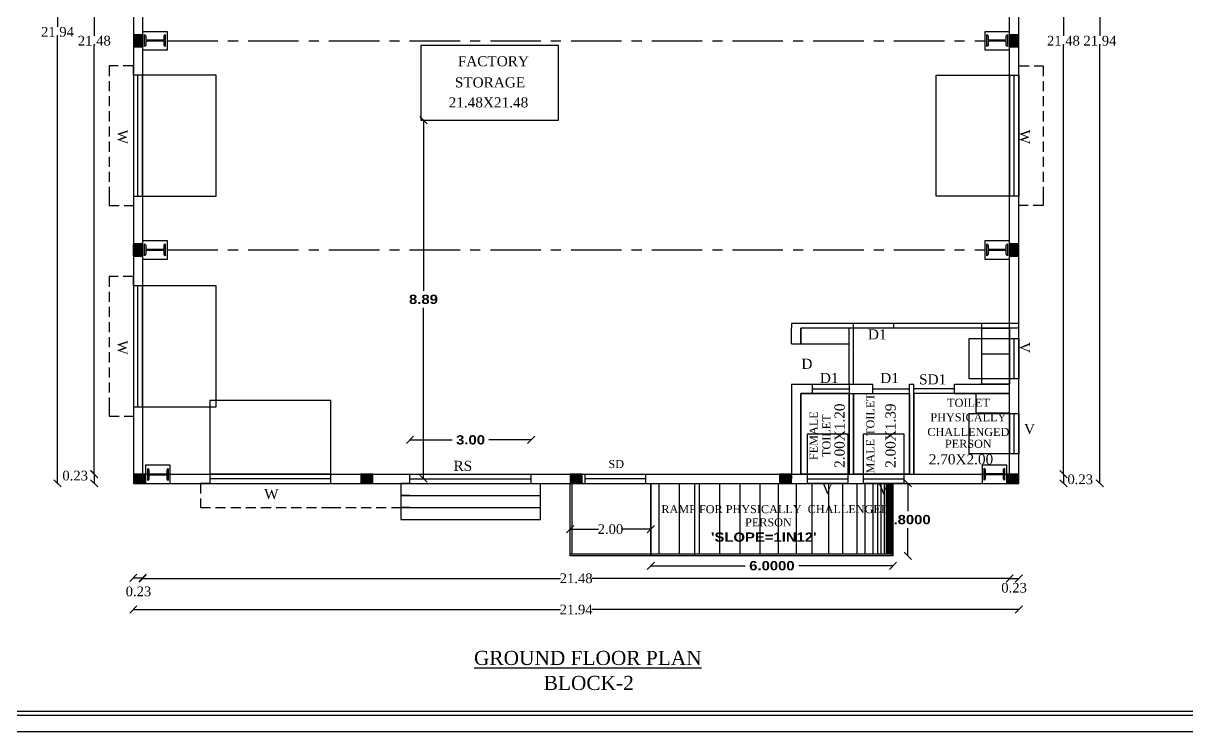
# Model space of a CAD drawing. Header units: metres. Extents: x 10791 to 15749, y -2675 to -2476.
# Drawn here: x 15655.26 to 15684.08, y -2675.04 to -2657.48 of the extents above; entities that cross this region are included whole.
import ezdxf
from ezdxf.enums import TextEntityAlignment as Align

# ---------------------------------------------------------------- set-up
doc = ezdxf.new("R2010")
doc.units = ezdxf.units.M
doc.header["$LTSCALE"] = 0.5
doc.header["$MEASUREMENT"] = 0
doc.header["$PDMODE"] = 35
doc.linetypes.add('CENTER', pattern=[2, 1.25, -0.25, 0.25, -0.25])
doc.linetypes.add('HIDDEN', pattern=[0.375, 0.25, -0.125])
doc.layers.add('BLK_2_DA_RAMP_1', color=1, linetype='Continuous', lineweight=0)
for name, color, linetype in [('BLK_2_FLR_0_CARPET_AREA', 7, 'Continuous'), ('BLK_2_FLR_0_EXIT_WIDTH_DOOR', 2, 'Continuous'), ('BLK_2_FLR_0_REGULAR_ROOM_1', 117, 'Continuous'), ('BLK_2_FLR_0_ROOF_AREA', 7, 'Continuous'), ('BLK_2_FLR_0_ROOM_1_LIGHT_VENTILATION_1', 7, 'Continuous'), ('BLK_2_FLR_0_URINAL', 7, 'Continuous'), ('BLK_2_FLR_0_WASH', 7, 'Continuous'), ('BLK_2_FLR_0_WATER_CLOSET', 7, 'Continuous'), ('BLK_2_FLR_0_WC_BATH', 7, 'Continuous'), ('DIST_EXIT', 7, 'Continuous'), ('FLOOR-GROUND', 7, 'Continuous')]:
    doc.layers.add(name, color=color, linetype=linetype)
doc.styles.add('Isa-', font='times.ttf')
doc.styles.get("Standard").update_dxf_attribs({"font": ''})
doc.styles.add('STYLE2', font='times.ttf')
doc.styles.get('Standard').set_extended_font_data('Arial Black')
doc.dimstyles.get("Standard").update_dxf_attribs({"dimtxt": 0.23, "dimasz": 0.18, "dimexe": 0.18, "dimexo": 0.0625, "dimgap": 0.09, "dimtad": 0, "dimtih": 1, "dimtoh": 1, "dimzin": 0, "dimdsep": 46, "dimtxsty": 'Standard', "dimblk": 'OBLIQUE', "dimcen": 0.09, "dimse1": 1, "dimse2": 1, "dimclrd": 1, "dimclrt": 3, "dimadec": 0, "dimazin": 0, "dimtfac": 1, "dimtofl": 0, "dimtmove": 0, "dimatfit": 3, "dimfxl": 0, "dimtolj": 1, "dimtzin": 0, "dimarcsym": 0})

# ---------------------------------------------------------------- blocks, each defined once
blk = doc.blocks.new('_Oblique')
at = {"color": 0, "linetype": 'ByBlock', "lineweight": -2}
blk.add_line((-0.5, -0.5), (0.5, 0.5), dxfattribs=at)
blk = doc.blocks.new('*D86')
at = {"color": 1, "lineweight": -2, "ltscale": 2}
for p, q in [((15657.018, -2647.177), (15657.018, -2657.795)), ((15657.018, -2668.657), (15657.018, -2658.039))]:
    blk.add_line(p, q, dxfattribs=at)
at = {"layer": 'Defpoints', "color": 0, "lineweight": 25, "ltscale": 2}
for p in [(15659.213, -2647.177), (15657.018, -2668.657), (15659.614, -2668.657)]:
    blk.add_point(p, dxfattribs=at)
at = {"color": 1, "lineweight": -2, "ltscale": 2, "xscale": 0.18, "yscale": 0.18, "zscale": 0.18}
for p, rotation in [((15657.018, -2647.177), 90), ((15657.018, -2668.657), 270)]:
    blk.add_blockref('_Oblique', p, dxfattribs=dict(at, rotation=rotation))
at = {"color": 3, "lineweight": 25, "ltscale": 2, "insert": (15657.018, -2657.917), "char_height": 0.24, "attachment_point": 5, "style": 'STYLE2'}
blk.add_mtext('\\A1;21.48', dxfattribs=at)
blk = doc.blocks.new('*D87')
at = {"color": 1, "lineweight": -2, "ltscale": 2}
blk.add_line((15657.016, -2668.657), (15657.016, -2668.887), dxfattribs=at)
at = {"layer": 'Defpoints', "color": 0, "lineweight": 25, "ltscale": 2}
for p in [(15657.016, -2668.887), (15659.575, -2668.887), (15659.614, -2668.657)]:
    blk.add_point(p, dxfattribs=at)
at = {"color": 1, "lineweight": -2, "ltscale": 2, "xscale": 0.18, "yscale": 0.18, "zscale": 0.18}
for p, rotation in [((15657.016, -2668.657), 90), ((15657.016, -2668.887), 270)]:
    blk.add_blockref('_Oblique', p, dxfattribs=dict(at, rotation=rotation))
at = {"color": 3, "lineweight": 25, "ltscale": 2, "insert": (15656.544, -2668.697), "char_height": 0.24, "attachment_point": 5, "style": 'STYLE2'}
blk.add_mtext('\\A1;0.23', dxfattribs=at)
blk = doc.blocks.new('*D88')
at = {"color": 1, "lineweight": -2, "ltscale": 2}
for p, q in [((15656.105, -2646.947), (15656.105, -2657.575)), ((15656.105, -2668.887), (15656.105, -2657.82))]:
    blk.add_line(p, q, dxfattribs=at)
at = {"layer": 'Defpoints', "color": 0, "lineweight": 25, "ltscale": 2}
for p in [(15657.985, -2646.947), (15656.105, -2668.887), (15657.985, -2668.887)]:
    blk.add_point(p, dxfattribs=at)
at = {"color": 1, "lineweight": -2, "ltscale": 2, "xscale": 0.18, "yscale": 0.18, "zscale": 0.18}
for p, rotation in [((15656.105, -2646.947), 90), ((15656.105, -2668.887), 270)]:
    blk.add_blockref('_Oblique', p, dxfattribs=dict(at, rotation=rotation))
at = {"color": 3, "lineweight": 25, "ltscale": 2, "insert": (15656.105, -2657.697), "char_height": 0.24, "attachment_point": 5, "style": 'STYLE2'}
blk.add_mtext('\\A1;21.94', dxfattribs=at)
blk = doc.blocks.new('*D89')
at = {"color": 1, "lineweight": -2, "ltscale": 2}
blk.add_line((15657.985, -2671.232), (15658.215, -2671.232), dxfattribs=at)
at = {"layer": 'Defpoints', "color": 0, "lineweight": 25, "ltscale": 2}
for p in [(15657.985, -2667.879), (15658.215, -2667.879), (15658.215, -2671.232)]:
    blk.add_point(p, dxfattribs=at)
at = {"color": 1, "lineweight": -2, "ltscale": 2, "xscale": 0.18, "yscale": 0.18, "zscale": 0.18, "rotation": 180}
blk.add_blockref('_Oblique', (15657.985, -2671.232), dxfattribs=at)
at = {"color": 1, "lineweight": -2, "ltscale": 2, "xscale": 0.18, "yscale": 0.18, "zscale": 0.18}
blk.add_blockref('_Oblique', (15658.215, -2671.232), dxfattribs=at)
at = {"color": 3, "lineweight": 25, "ltscale": 2, "insert": (15658.111, -2671.568), "char_height": 0.24, "attachment_point": 5, "style": 'STYLE2'}
blk.add_mtext('\\A1;0.23', dxfattribs=at)
blk = doc.blocks.new('*D90')
at = {"color": 1, "lineweight": -2, "ltscale": 2}
for p, q in [((15658.215, -2671.243), (15668.57, -2671.243)), ((15679.695, -2671.243), (15669.34, -2671.243))]:
    blk.add_line(p, q, dxfattribs=at)
at = {"layer": 'Defpoints', "color": 0, "lineweight": 25, "ltscale": 2}
for p in [(15658.215, -2667.885), (15679.695, -2668.066), (15679.695, -2671.243)]:
    blk.add_point(p, dxfattribs=at)
at = {"color": 1, "lineweight": -2, "ltscale": 2, "xscale": 0.18, "yscale": 0.18, "zscale": 0.18, "rotation": 180}
blk.add_blockref('_Oblique', (15658.215, -2671.243), dxfattribs=at)
at = {"color": 1, "lineweight": -2, "ltscale": 2, "xscale": 0.18, "yscale": 0.18, "zscale": 0.18}
blk.add_blockref('_Oblique', (15679.695, -2671.243), dxfattribs=at)
at = {"color": 3, "lineweight": 25, "ltscale": 2, "insert": (15668.955, -2671.243), "char_height": 0.24, "attachment_point": 5, "style": 'STYLE2'}
blk.add_mtext('\\A1;21.48', dxfattribs=at)
blk = doc.blocks.new('*D91')
at = {"color": 1, "lineweight": -2, "ltscale": 2}
blk.add_line((15679.695, -2671.243), (15679.925, -2671.243), dxfattribs=at)
at = {"layer": 'Defpoints', "color": 0, "lineweight": 25, "ltscale": 2}
for p in [(15679.925, -2668.027), (15679.695, -2668.066), (15679.925, -2671.243)]:
    blk.add_point(p, dxfattribs=at)
at = {"color": 1, "lineweight": -2, "ltscale": 2, "xscale": 0.18, "yscale": 0.18, "zscale": 0.18, "rotation": 180}
blk.add_blockref('_Oblique', (15679.695, -2671.243), dxfattribs=at)
at = {"color": 1, "lineweight": -2, "ltscale": 2, "xscale": 0.18, "yscale": 0.18, "zscale": 0.18}
blk.add_blockref('_Oblique', (15679.925, -2671.243), dxfattribs=at)
at = {"color": 3, "lineweight": 25, "ltscale": 2, "insert": (15679.805, -2671.478), "char_height": 0.24, "attachment_point": 5, "style": 'STYLE2'}
blk.add_mtext('\\A1;0.23', dxfattribs=at)
blk = doc.blocks.new('*D92')
at = {"color": 1, "lineweight": -2, "ltscale": 2}
for p, q in [((15657.985, -2672.017), (15668.566, -2672.017)), ((15679.925, -2672.017), (15669.344, -2672.017))]:
    blk.add_line(p, q, dxfattribs=at)
at = {"layer": 'Defpoints', "color": 0, "lineweight": 25, "ltscale": 2}
for p in [(15657.985, -2667.488), (15679.925, -2667.488), (15679.925, -2672.017)]:
    blk.add_point(p, dxfattribs=at)
at = {"color": 1, "lineweight": -2, "ltscale": 2, "xscale": 0.18, "yscale": 0.18, "zscale": 0.18, "rotation": 180}
blk.add_blockref('_Oblique', (15657.985, -2672.017), dxfattribs=at)
at = {"color": 1, "lineweight": -2, "ltscale": 2, "xscale": 0.18, "yscale": 0.18, "zscale": 0.18}
blk.add_blockref('_Oblique', (15679.925, -2672.017), dxfattribs=at)
at = {"color": 3, "lineweight": 25, "ltscale": 2, "insert": (15668.955, -2672.017), "char_height": 0.24, "attachment_point": 5, "style": 'STYLE2'}
blk.add_mtext('\\A1;21.94', dxfattribs=at)
blk = doc.blocks.new('*D94')
at = {"color": 1, "lineweight": -2, "ltscale": 2}
for p, q in [((15681.027, -2647.177), (15681.027, -2657.795)), ((15681.027, -2668.657), (15681.027, -2658.039))]:
    blk.add_line(p, q, dxfattribs=at)
at = {"layer": 'Defpoints', "color": 0, "lineweight": 25, "ltscale": 2}
for p in [(15678.762, -2647.177), (15678.352, -2668.657), (15681.027, -2668.657)]:
    blk.add_point(p, dxfattribs=at)
at = {"color": 1, "lineweight": -2, "ltscale": 2, "xscale": 0.18, "yscale": 0.18, "zscale": 0.18}
for p, rotation in [((15681.027, -2647.177), 90), ((15681.027, -2668.657), 270)]:
    blk.add_blockref('_Oblique', p, dxfattribs=dict(at, rotation=rotation))
at = {"color": 3, "lineweight": 25, "ltscale": 2, "insert": (15681.027, -2657.917), "char_height": 0.24, "attachment_point": 5, "style": 'STYLE2'}
blk.add_mtext('\\A1;21.48', dxfattribs=at)
blk = doc.blocks.new('*D95')
at = {"color": 1, "lineweight": -2, "ltscale": 2}
blk.add_line((15681.027, -2668.657), (15681.027, -2668.887), dxfattribs=at)
at = {"layer": 'Defpoints', "color": 0, "lineweight": 25, "ltscale": 2}
for p in [(15678.298, -2668.887), (15678.352, -2668.657), (15681.027, -2668.887)]:
    blk.add_point(p, dxfattribs=at)
at = {"color": 1, "lineweight": -2, "ltscale": 2, "xscale": 0.18, "yscale": 0.18, "zscale": 0.18}
for p, rotation in [((15681.027, -2668.657), 90), ((15681.027, -2668.887), 270)]:
    blk.add_blockref('_Oblique', p, dxfattribs=dict(at, rotation=rotation))
at = {"color": 3, "lineweight": 25, "ltscale": 2, "insert": (15681.445, -2668.79), "char_height": 0.24, "attachment_point": 5, "style": 'STYLE2'}
blk.add_mtext('\\A1;0.23', dxfattribs=at)
blk = doc.blocks.new('*D96')
at = {"color": 1, "lineweight": -2, "ltscale": 2}
for p, q in [((15681.932, -2646.947), (15681.932, -2657.795)), ((15681.932, -2668.887), (15681.932, -2658.039))]:
    blk.add_line(p, q, dxfattribs=at)
at = {"layer": 'Defpoints', "color": 0, "lineweight": 25, "ltscale": 2}
for p in [(15677.576, -2646.947), (15681.932, -2646.947), (15677.576, -2668.887)]:
    blk.add_point(p, dxfattribs=at)
at = {"color": 1, "lineweight": -2, "ltscale": 2, "xscale": 0.18, "yscale": 0.18, "zscale": 0.18}
for p, rotation in [((15681.932, -2646.947), 90), ((15681.932, -2668.887), 270)]:
    blk.add_blockref('_Oblique', p, dxfattribs=dict(at, rotation=rotation))
at = {"color": 3, "lineweight": 25, "ltscale": 2, "insert": (15681.932, -2657.917), "char_height": 0.24, "attachment_point": 5, "style": 'STYLE2'}
blk.add_mtext('\\A1;21.94', dxfattribs=at)
blk = doc.blocks.new('*D153')
at = {"color": 1, "lineweight": -2, "ltscale": 2}
for p, q in [((15668.805, -2670.023), (15669.505, -2670.023)), ((15670.805, -2670.023), (15670.105, -2670.023))]:
    blk.add_line(p, q, dxfattribs=at)
at = {"layer": 'Defpoints', "color": 0, "lineweight": 25, "ltscale": 2}
for p in [(15668.805, -2670.023), (15670.805, -2670.023), (15670.805, -2670.023)]:
    blk.add_point(p, dxfattribs=at)
at = {"color": 1, "lineweight": -2, "ltscale": 2, "xscale": 0.18, "yscale": 0.18, "zscale": 0.18, "rotation": 180}
blk.add_blockref('_Oblique', (15668.805, -2670.023), dxfattribs=at)
at = {"color": 1, "lineweight": -2, "ltscale": 2, "xscale": 0.18, "yscale": 0.18, "zscale": 0.18}
blk.add_blockref('_Oblique', (15670.805, -2670.023), dxfattribs=at)
at = {"color": 3, "lineweight": 25, "ltscale": 2, "insert": (15669.805, -2670.023), "char_height": 0.24, "attachment_point": 5, "style": 'STYLE2'}
blk.add_mtext('\\A1;2.00', dxfattribs=at)
blk = doc.blocks.new('*D175')
at = {"layer": 'BLK_2_DA_RAMP_1', "color": 1, "lineweight": -2}
for p, q in [((15670.805, -2670.93), (15673.139, -2670.93)), ((15676.805, -2670.93), (15674.471, -2670.93))]:
    blk.add_line(p, q, dxfattribs=at)
at = {"layer": 'Defpoints', "color": 0, "lineweight": 25}
for p in [(15670.805, -2670.687), (15676.805, -2670.687), (15676.805, -2670.93)]:
    blk.add_point(p, dxfattribs=at)
at = {"layer": 'BLK_2_DA_RAMP_1', "color": 1, "lineweight": -2, "xscale": 0.18, "yscale": 0.18, "zscale": 0.18, "rotation": 180}
blk.add_blockref('_Oblique', (15670.805, -2670.93), dxfattribs=at)
at = {"layer": 'BLK_2_DA_RAMP_1', "color": 1, "lineweight": -2, "xscale": 0.18, "yscale": 0.18, "zscale": 0.18}
blk.add_blockref('_Oblique', (15676.805, -2670.93), dxfattribs=at)
at = {"layer": 'BLK_2_DA_RAMP_1', "color": 1, "insert": (15673.805, -2670.93), "char_height": 0.23, "attachment_point": 5}
blk.add_mtext('\\A1;6.0000', dxfattribs=at)
blk = doc.blocks.new('*D176')
at = {"layer": 'BLK_2_DA_RAMP_1', "color": 2, "lineweight": -2}
for p, q in [((15677.176, -2668.887), (15677.176, -2669.578)), ((15677.176, -2670.687), (15677.176, -2669.996))]:
    blk.add_line(p, q, dxfattribs=at)
at = {"layer": 'Defpoints', "color": 0, "lineweight": 25}
for p in [(15676.805, -2668.887), (15677.176, -2668.887), (15676.805, -2670.687)]:
    blk.add_point(p, dxfattribs=at)
at = {"layer": 'BLK_2_DA_RAMP_1', "color": 2, "lineweight": -2, "xscale": 0.18, "yscale": 0.18, "zscale": 0.18}
for p, rotation in [((15677.176, -2668.887), 90), ((15677.176, -2670.687), 270)]:
    blk.add_blockref('_Oblique', p, dxfattribs=dict(at, rotation=rotation))
at = {"layer": 'BLK_2_DA_RAMP_1', "color": 2, "insert": (15677.176, -2669.787), "char_height": 0.23, "attachment_point": 5}
blk.add_mtext('\\A1;1.8000', dxfattribs=at)
blk = doc.blocks.new('*D177')
at = {"layer": 'BLK_2_FLR_0_EXIT_WIDTH_DOOR', "color": 1, "lineweight": -2}
for p, q in [((15664.839, -2667.811), (15665.886, -2667.811)), ((15667.839, -2667.811), (15666.791, -2667.811))]:
    blk.add_line(p, q, dxfattribs=at)
at = {"layer": 'Defpoints', "color": 0, "lineweight": 25}
for p in [(15664.839, -2667.811), (15664.839, -2668.772), (15667.839, -2668.772)]:
    blk.add_point(p, dxfattribs=at)
at = {"layer": 'BLK_2_FLR_0_EXIT_WIDTH_DOOR', "color": 1, "lineweight": -2, "xscale": 0.18, "yscale": 0.18, "zscale": 0.18, "rotation": 180}
blk.add_blockref('_Oblique', (15664.839, -2667.811), dxfattribs=at)
at = {"layer": 'BLK_2_FLR_0_EXIT_WIDTH_DOOR', "color": 1, "lineweight": -2, "xscale": 0.18, "yscale": 0.18, "zscale": 0.18}
blk.add_blockref('_Oblique', (15667.839, -2667.811), dxfattribs=at)
at = {"layer": 'BLK_2_FLR_0_EXIT_WIDTH_DOOR', "color": 3, "insert": (15666.339, -2667.811), "char_height": 0.23, "attachment_point": 5}
blk.add_mtext('\\A1;3.00', dxfattribs=at)
blk = doc.blocks.new('*D178')
at = {"layer": 'Defpoints', "color": 0, "lineweight": 25}
for p in [(15665.172, -2659.882), (15665.172, -2659.882), (15665.172, -2668.772)]:
    blk.add_point(p, dxfattribs=at)
at = {"layer": 'DIST_EXIT', "color": 1, "lineweight": -2}
for p, q in [((15665.172, -2659.882), (15665.172, -2664.118)), ((15665.172, -2668.772), (15665.172, -2664.536))]:
    blk.add_line(p, q, dxfattribs=at)
at = {"layer": 'DIST_EXIT', "color": 1, "lineweight": -2, "xscale": 0.18, "yscale": 0.18, "zscale": 0.18}
for p, rotation in [((15665.172, -2659.882), 90), ((15665.172, -2668.772), 270)]:
    blk.add_blockref('_Oblique', p, dxfattribs=dict(at, rotation=rotation))
at = {"layer": 'DIST_EXIT', "color": 3, "insert": (15665.172, -2664.327), "char_height": 0.23, "attachment_point": 5}
blk.add_mtext('\\A1;8.89', dxfattribs=at)

msp = doc.modelspace()

# ---------------------------------------------------------------- hatches: boundary and pattern name
at = {"lineweight": 25, "ltscale": 2}
for points in [[(15658.21508, -2657.767), (15657.98508, -2657.767), (15657.98508, -2658.067), (15658.21508, -2658.067)], [(15679.92508, -2657.767), (15679.69508, -2657.767), (15679.69508, -2658.067), (15679.92508, -2658.067)], [(15658.21508, -2662.952), (15657.98508, -2662.952), (15657.98508, -2663.252), (15658.21508, -2663.252)], [(15657.98508, -2662.952), (15658.21508, -2662.952), (15658.21508, -2663.252), (15657.98508, -2663.252)], [(15679.92508, -2662.952), (15679.69508, -2662.952), (15679.69508, -2663.252), (15679.92508, -2663.252)], [(15658.28508, -2668.887), (15658.28508, -2668.657), (15657.98508, -2668.657), (15657.98508, -2668.887)], [(15663.92008, -2668.887), (15663.92008, -2668.657), (15663.62008, -2668.657), (15663.62008, -2668.887)], [(15669.10508, -2668.887), (15669.10508, -2668.657), (15668.80508, -2668.657), (15668.80508, -2668.887)], [(15674.29008, -2668.887), (15674.29008, -2668.657), (15673.99008, -2668.657), (15673.99008, -2668.887)], [(15679.92508, -2668.887), (15679.92508, -2668.657), (15679.62508, -2668.657), (15679.62508, -2668.887)], [(15679.62508, -2668.657), (15679.62508, -2668.887), (15679.92508, -2668.887), (15679.92508, -2668.657)]]:
    msp.add_hatch(color=201, dxfattribs=at).paths.add_polyline_path(points)
for points in [[(15658.77467, -2658.06228), (15658.74467, -2658.03008), (15658.74467, -2657.92916), (15658.29467, -2657.92916), (15658.29467, -2658.03008), (15658.26467, -2658.06228), (15658.26467, -2657.76228), (15658.29467, -2657.79449), (15658.29467, -2657.89541), (15658.74467, -2657.89541), (15658.74467, -2657.79449), (15658.77467, -2657.76228)], [(15679.64027, -2658.06228), (15679.61027, -2658.03008), (15679.61027, -2657.92916), (15679.16027, -2657.92916), (15679.16027, -2658.03008), (15679.13027, -2658.06228), (15679.13027, -2657.76228), (15679.16027, -2657.79449), (15679.16027, -2657.89541), (15679.61027, -2657.89541), (15679.61027, -2657.79449), (15679.64027, -2657.76228)], [(15658.77467, -2663.24728), (15658.74467, -2663.21508), (15658.74467, -2663.11416), (15658.29467, -2663.11416), (15658.29467, -2663.21508), (15658.26467, -2663.24728), (15658.26467, -2662.94728), (15658.29467, -2662.97949), (15658.29467, -2663.08041), (15658.74467, -2663.08041), (15658.74467, -2662.97949), (15658.77467, -2662.94728)], [(15679.64027, -2663.24728), (15679.61027, -2663.21508), (15679.61027, -2663.11416), (15679.16027, -2663.11416), (15679.16027, -2663.21508), (15679.13027, -2663.24728), (15679.13027, -2662.94728), (15679.16027, -2662.97949), (15679.16027, -2663.08041), (15679.61027, -2663.08041), (15679.61027, -2662.97949), (15679.64027, -2662.94728)], [(15658.3399, -2668.51692), (15658.3699, -2668.54912), (15658.3699, -2668.65004), (15658.8199, -2668.65004), (15658.8199, -2668.54912), (15658.8499, -2668.51692), (15658.8499, -2668.81692), (15658.8199, -2668.78472), (15658.8199, -2668.68379), (15658.3699, -2668.68379), (15658.3699, -2668.78472), (15658.3399, -2668.81692)], [(15679.57026, -2668.80748), (15679.54026, -2668.77528), (15679.54026, -2668.67436), (15679.09026, -2668.67436), (15679.09026, -2668.77528), (15679.06026, -2668.80748), (15679.06026, -2668.50748), (15679.09026, -2668.53969), (15679.09026, -2668.64061), (15679.54026, -2668.64061), (15679.54026, -2668.53969), (15679.57026, -2668.50748)]]:
    msp.add_hatch(color=3).paths.add_polyline_path(points)

# ---------------------------------------------------------------- linework, layer by layer
at = {"linetype": 'CENTER', "lineweight": 25, "ltscale": 2}
for p, q in [((15658.82948, -2657.917), (15679.08068, -2657.917)), ((15658.82948, -2663.102), (15679.08068, -2663.102))]:
    msp.add_line(p, q, dxfattribs=at)
at = {"color": 2, "lineweight": 25, "ltscale": 0.25}
for p, q in [((15658.10008, -2661.77084), (15658.10008, -2658.77084)), ((15679.81008, -2661.77084), (15679.81008, -2658.77084)), ((15658.10008, -2666.99339), (15658.10008, -2663.99339)), ((15679.81008, -2666.29358), (15679.81008, -2665.29358)), ((15679.81008, -2668.157), (15679.81008, -2667.157)), ((15662.8768, -2668.772), (15659.8768, -2668.772)), ((15674.68364, -2668.772), (15675.68364, -2668.772)), ((15676.07044, -2668.772), (15677.07044, -2668.772))]:
    msp.add_line(p, q, dxfattribs=at)
at = {"color": 4, "lineweight": 25, "ltscale": 2}
for p, q in [((15679.92508, -2664.927), (15674.29008, -2664.927)), ((15674.29008, -2664.927), (15674.29008, -2665.037)), ((15674.29008, -2665.427), (15674.29008, -2665.037)), ((15674.52008, -2665.427), (15674.52008, -2665.037)), ((15679.92508, -2665.037), (15674.52008, -2665.037)), ((15679.01008, -2666.427), (15679.01008, -2664.927)), ((15674.29008, -2665.427), (15674.52008, -2665.427)), ((15679.01008, -2665.677), (15679.69508, -2665.677)), ((15674.29008, -2666.427), (15676.30508, -2666.427)), ((15674.81008, -2666.657), (15674.81008, -2666.427)), ((15676.30508, -2666.657), (15676.30508, -2666.427)), ((15677.21508, -2666.427), (15677.32508, -2666.427)), ((15677.21508, -2668.657), (15677.21508, -2666.427)), ((15677.32508, -2668.657), (15677.32508, -2666.427)), ((15678.32508, -2666.427), (15679.69508, -2666.427)), ((15678.32508, -2666.657), (15678.32508, -2666.427)), ((15674.52008, -2666.657), (15676.30508, -2666.657)), ((15678.32508, -2666.657), (15679.69508, -2666.657)), ((15679.69508, -2668.657), (15679.69508, -2666.657)), ((15679.69508, -2668.657), (15679.69508, -2666.657)), ((15664.83851, -2668.887), (15664.83851, -2668.657)), ((15667.83851, -2668.887), (15667.83851, -2668.657)), ((15677.32508, -2668.657), (15679.69508, -2668.657)), ((15677.32508, -2668.657), (15679.69508, -2668.657))]:
    msp.add_line(p, q, dxfattribs=at)
at = {"color": 2, "lineweight": 25, "ltscale": 2}
for p, q in [((15675.72008, -2666.427), (15675.72008, -2665.037)), ((15675.83008, -2666.427), (15675.83008, -2664.927)), ((15676.83008, -2665.037), (15676.83008, -2664.927)), ((15675.72008, -2666.427), (15675.72008, -2668.657)), ((15675.83008, -2666.657), (15675.83008, -2668.657))]:
    msp.add_line(p, q, dxfattribs=at)
at = {"lineweight": 25, "ltscale": 2}
for p, q in [((15674.29008, -2666.427), (15674.29008, -2668.772)), ((15668.80508, -2670.687), (15668.80508, -2668.887)), ((15668.85508, -2670.637), (15668.85508, -2668.887)), ((15669.18116, -2668.887), (15669.18116, -2668.657)), ((15670.68116, -2668.887), (15670.68116, -2668.657))]:
    msp.add_line(p, q, dxfattribs=at)
at = {"color": 4, "lineweight": 25, "ltscale": 0.25}
for p, q in [((15671.01508, -2670.637), (15671.01508, -2668.887)), ((15671.51508, -2670.637), (15671.51508, -2668.887)), ((15671.898, -2670.637), (15671.898, -2668.887)), ((15671.898, -2670.637), (15671.898, -2668.887)), ((15672.01508, -2670.637), (15672.01508, -2668.887)), ((15672.51508, -2670.637), (15672.51508, -2668.887)), ((15672.51508, -2670.637), (15672.51508, -2668.887)), ((15673.51508, -2670.637), (15673.51508, -2668.887)), ((15673.96508, -2670.637), (15673.96508, -2668.887)), ((15674.41508, -2670.637), (15674.41508, -2668.887)), ((15674.8023, -2670.637), (15674.8023, -2668.887)), ((15675.21508, -2670.637), (15675.21508, -2668.887)), ((15675.56508, -2670.637), (15675.56508, -2668.887)), ((15675.91508, -2670.637), (15675.91508, -2668.887)), ((15676.11508, -2670.637), (15676.11508, -2668.887)), ((15676.31508, -2670.637), (15676.31508, -2668.887)), ((15676.42809, -2670.637), (15676.42809, -2668.887)), ((15676.51508, -2670.637), (15676.51508, -2668.887)), ((15676.59361, -2670.637), (15676.59361, -2668.887)), ((15676.64627, -2670.637), (15676.64627, -2668.887)), ((15676.66508, -2670.637), (15676.66508, -2668.887)), ((15676.695, -2670.637), (15676.695, -2668.887)), ((15676.72919, -2670.637), (15676.72919, -2668.887)), ((15676.76125, -2670.637), (15676.76125, -2668.887)), ((15676.78475, -2670.637), (15676.78475, -2668.887)), ((15676.80508, -2670.687), (15676.80508, -2668.887))]:
    msp.add_line(p, q, dxfattribs=at)
at = {"color": 7, "lineweight": 25, "ltscale": 2}
for p, q in [((15671.898, -2670.687), (15671.898, -2668.887)), ((15676.80508, -2670.687), (15676.80508, -2668.887)), ((15668.80508, -2670.637), (15676.80508, -2670.637)), ((15668.85508, -2670.637), (15676.80508, -2670.637))]:
    msp.add_line(p, q, dxfattribs=at)
at = {"color": 2, "lineweight": 25}
msp.add_line((15673.01508, -2670.637), (15673.01508, -2668.887), dxfattribs=at)
at = {"lineweight": 25, "ltscale": 2}
for points in [[(15626.57095, -2598.69269), (15749.45461, -2598.69269), (15749.45461, -2675.04426), (15626.57095, -2675.04426)], [(15626.97095, -2599.09269), (15749.05461, -2599.09269), (15749.05461, -2674.64426), (15626.97095, -2674.64426)], [(15627.07095, -2599.19269), (15748.95461, -2599.19269), (15748.95461, -2674.54426), (15627.07095, -2674.54426)]]:
    msp.add_lwpolyline(points, close=True, dxfattribs=at)
for points in [[(15664.83851, -2647.177), (15658.21508, -2647.177), (15658.21508, -2668.657), (15664.83851, -2668.657)], [(15667.83851, -2668.657), (15679.69508, -2668.657), (15679.69508, -2647.177), (15667.83851, -2647.177)]]:
    msp.add_lwpolyline(points, dxfattribs=at)
at = {"color": 201, "lineweight": 25, "ltscale": 2}
for points in [[(15658.21508, -2658.067), (15658.21508, -2657.767), (15657.98508, -2657.767), (15657.98508, -2658.067)], [(15679.92508, -2658.067), (15679.92508, -2657.767), (15679.69508, -2657.767), (15679.69508, -2658.067)], [(15658.21508, -2663.252), (15658.21508, -2662.952), (15657.98508, -2662.952), (15657.98508, -2663.252)], [(15657.98508, -2663.252), (15657.98508, -2662.952), (15658.21508, -2662.952), (15658.21508, -2663.252)], [(15679.92508, -2663.252), (15679.92508, -2662.952), (15679.69508, -2662.952), (15679.69508, -2663.252)], [(15657.98508, -2668.887), (15658.28508, -2668.887), (15658.28508, -2668.657), (15657.98508, -2668.657)], [(15663.62008, -2668.887), (15663.92008, -2668.887), (15663.92008, -2668.657), (15663.62008, -2668.657)], [(15668.80508, -2668.887), (15669.10508, -2668.887), (15669.10508, -2668.657), (15668.80508, -2668.657)], [(15673.99008, -2668.887), (15674.29008, -2668.887), (15674.29008, -2668.657), (15673.99008, -2668.657)], [(15679.62508, -2668.887), (15679.92508, -2668.887), (15679.92508, -2668.657), (15679.62508, -2668.657)], [(15679.92508, -2668.657), (15679.62508, -2668.657), (15679.62508, -2668.887), (15679.92508, -2668.887)]]:
    msp.add_lwpolyline(points, close=True, dxfattribs=at)
at = {"color": 4}
for points in [[(15658.21508, -2658.1418), (15658.82948, -2658.1418), (15658.82948, -2657.6922), (15658.21508, -2657.6922)], [(15679.08068, -2658.1418), (15679.69508, -2658.1418), (15679.69508, -2657.6922), (15679.08068, -2657.6922)], [(15658.21508, -2663.3268), (15658.82948, -2663.3268), (15658.82948, -2662.8772), (15658.21508, -2662.8772)], [(15679.08068, -2663.3268), (15679.69508, -2663.3268), (15679.69508, -2662.8772), (15679.08068, -2662.8772)], [(15658.89948, -2668.4374), (15658.28508, -2668.4374), (15658.28508, -2668.887), (15658.89948, -2668.887)], [(15679.01067, -2668.887), (15679.62507, -2668.887), (15679.62507, -2668.4374), (15679.01067, -2668.4374)]]:
    msp.add_lwpolyline(points, close=True, dxfattribs=at)
at = {"color": 3}
for points in [[(15658.77467, -2658.06228), (15658.74467, -2658.03008), (15658.74467, -2657.92916), (15658.29467, -2657.92916), (15658.29467, -2658.03008), (15658.26467, -2658.06228), (15658.26467, -2657.76228), (15658.29467, -2657.79449), (15658.29467, -2657.89541), (15658.74467, -2657.89541), (15658.74467, -2657.79449), (15658.77467, -2657.76228), (15658.77467, -2658.06228)], [(15679.64027, -2658.06228), (15679.61027, -2658.03008), (15679.61027, -2657.92916), (15679.16027, -2657.92916), (15679.16027, -2658.03008), (15679.13027, -2658.06228), (15679.13027, -2657.76228), (15679.16027, -2657.79449), (15679.16027, -2657.89541), (15679.61027, -2657.89541), (15679.61027, -2657.79449), (15679.64027, -2657.76228), (15679.64027, -2658.06228)], [(15658.77467, -2663.24728), (15658.74467, -2663.21508), (15658.74467, -2663.11416), (15658.29467, -2663.11416), (15658.29467, -2663.21508), (15658.26467, -2663.24728), (15658.26467, -2662.94728), (15658.29467, -2662.97949), (15658.29467, -2663.08041), (15658.74467, -2663.08041), (15658.74467, -2662.97949), (15658.77467, -2662.94728), (15658.77467, -2663.24728)], [(15679.64027, -2663.24728), (15679.61027, -2663.21508), (15679.61027, -2663.11416), (15679.16027, -2663.11416), (15679.16027, -2663.21508), (15679.13027, -2663.24728), (15679.13027, -2662.94728), (15679.16027, -2662.97949), (15679.16027, -2663.08041), (15679.61027, -2663.08041), (15679.61027, -2662.97949), (15679.64027, -2662.94728), (15679.64027, -2663.24728)], [(15658.3399, -2668.51692), (15658.3699, -2668.54912), (15658.3699, -2668.65004), (15658.8199, -2668.65004), (15658.8199, -2668.54912), (15658.8499, -2668.51692), (15658.8499, -2668.81692), (15658.8199, -2668.78472), (15658.8199, -2668.68379), (15658.3699, -2668.68379), (15658.3699, -2668.78472), (15658.3399, -2668.81692), (15658.3399, -2668.51692)], [(15679.57026, -2668.80748), (15679.54026, -2668.77528), (15679.54026, -2668.67436), (15679.09026, -2668.67436), (15679.09026, -2668.77528), (15679.06026, -2668.80748), (15679.06026, -2668.50748), (15679.09026, -2668.53969), (15679.09026, -2668.64061), (15679.54026, -2668.64061), (15679.54026, -2668.53969), (15679.57026, -2668.50748), (15679.57026, -2668.80748)]]:
    msp.add_lwpolyline(points, dxfattribs=at)
at = {"color": 2, "linetype": 'HIDDEN', "lineweight": 25, "ltscale": 2}
for points in [[(15657.98508, -2658.77084), (15657.98508, -2658.54084), (15657.38508, -2658.54084), (15657.38508, -2661.77084), (15657.38508, -2662.00084), (15657.98508, -2662.00084)], [(15679.92508, -2658.77084), (15679.92508, -2658.54084), (15680.52508, -2658.54084), (15680.52508, -2661.77084), (15680.52508, -2662.00084), (15679.92508, -2662.00084)], [(15657.98508, -2663.99339), (15657.98508, -2663.76339), (15657.38508, -2663.76339), (15657.38508, -2666.99339), (15657.38508, -2667.22339), (15657.98508, -2667.22339)], [(15659.8768, -2668.887), (15659.6468, -2668.887), (15659.6468, -2669.487), (15662.8768, -2669.487), (15668.06851, -2669.487), (15668.06851, -2668.887)]]:
    msp.add_lwpolyline(points, dxfattribs=at)
at = {"color": 2, "lineweight": 25, "ltscale": 0.25}
for points in [[(15658.21508, -2658.77084), (15657.98508, -2658.77084), (15657.98508, -2661.77084), (15658.21508, -2661.77084)], [(15679.69508, -2658.77084), (15679.92508, -2658.77084), (15679.92508, -2661.77084), (15679.69508, -2661.77084)], [(15658.21508, -2663.99339), (15657.98508, -2663.99339), (15657.98508, -2666.99339), (15658.21508, -2666.99339)], [(15679.69508, -2665.29358), (15679.92508, -2665.29358), (15679.92508, -2666.29358), (15679.69508, -2666.29358)], [(15679.69508, -2667.157), (15679.92508, -2667.157), (15679.92508, -2668.157), (15679.69508, -2668.157)], [(15659.8768, -2668.657), (15659.8768, -2668.887), (15662.8768, -2668.887), (15662.8768, -2668.657)], [(15675.68364, -2668.657), (15675.68364, -2668.887), (15674.68364, -2668.887), (15674.68364, -2668.657)], [(15677.07044, -2668.657), (15677.07044, -2668.887), (15676.07044, -2668.887), (15676.07044, -2668.657)]]:
    msp.add_lwpolyline(points, close=True, dxfattribs=at)
at = {"color": 4, "lineweight": 25, "ltscale": 2}
for points in [[(15664.83851, -2668.887), (15664.60851, -2668.887), (15664.60851, -2669.187), (15667.83851, -2669.187), (15668.06851, -2669.187), (15668.06851, -2668.887)], [(15664.83851, -2669.187), (15664.60851, -2669.187), (15664.60851, -2669.487), (15667.83851, -2669.487), (15668.06851, -2669.487), (15668.06851, -2669.187)], [(15664.83851, -2669.487), (15664.60851, -2669.487), (15664.60851, -2669.787), (15667.83851, -2669.787), (15668.06851, -2669.787), (15668.06851, -2669.487)]]:
    msp.add_lwpolyline(points, dxfattribs=at)
at = {"layer": 'BLK_2_DA_RAMP_1', "color": 1, "lineweight": 25, "ltscale": 0.25}
msp.add_lwpolyline([(15670.80508, -2668.887), (15676.80508, -2668.887), (15676.80508, -2670.687), (15670.80508, -2670.687)], close=True, dxfattribs=at)
at = {"layer": 'BLK_2_FLR_0_CARPET_AREA', "color": 9}
msp.add_lwpolyline([(15658.21508, -2668.657), (15679.69508, -2668.657), (15679.69508, -2647.177), (15658.21508, -2647.177)], close=True, dxfattribs=at)
at = {"layer": 'BLK_2_FLR_0_REGULAR_ROOM_1', "color": 4, "ltscale": 400}
msp.add_lwpolyline([(15658.21508, -2668.657), (15679.69508, -2668.657), (15679.69508, -2647.177), (15658.21508, -2647.177)], close=True, dxfattribs=at)
at = {"layer": 'BLK_2_FLR_0_ROOF_AREA', "color": 54, "lineweight": 25, "ltscale": 2}
msp.add_lwpolyline([(15657.98508, -2668.887), (15679.92508, -2668.887), (15679.92508, -2646.947), (15657.98508, -2646.947)], close=True, dxfattribs=at)
at = {"layer": 'BLK_2_FLR_0_ROOM_1_LIGHT_VENTILATION_1', "color": 232, "lineweight": 25, "ltscale": 0.25}
for points in [[(15660.03508, -2658.77084), (15658.21508, -2658.77084), (15658.21508, -2661.77084), (15660.03508, -2661.77084)], [(15677.87508, -2658.77084), (15679.69508, -2658.77084), (15679.69508, -2661.77084), (15677.87508, -2661.77084)], [(15660.03508, -2663.99339), (15658.21508, -2663.99339), (15658.21508, -2666.99339), (15660.03508, -2666.99339)], [(15659.8768, -2666.837), (15659.8768, -2668.657), (15662.8768, -2668.657), (15662.8768, -2666.837)]]:
    msp.add_lwpolyline(points, close=True, dxfattribs=at)
at = {"layer": 'BLK_2_FLR_0_URINAL', "color": 235, "lineweight": 25, "ltscale": 2}
msp.add_lwpolyline([(15679.01008, -2665.037), (15679.69508, -2665.037), (15679.69508, -2666.427), (15679.01008, -2666.427)], close=True, dxfattribs=at)
at = {"layer": 'BLK_2_FLR_0_WASH', "color": 60}
for points in [[(15674.52008, -2665.427), (15675.72008, -2665.427), (15675.72008, -2665.037), (15674.52008, -2665.037)], [(15678.85578, -2667.13616), (15679.69508, -2667.13616), (15679.69508, -2666.657), (15678.85578, -2666.657)]]:
    msp.add_lwpolyline(points, close=True, dxfattribs=at)
at = {"layer": 'BLK_2_FLR_0_WATER_CLOSET', "color": 2}
msp.add_lwpolyline([(15674.52008, -2666.657), (15675.72008, -2666.657), (15675.72008, -2668.657), (15674.52008, -2668.657)], close=True, dxfattribs=at)
at = {"layer": 'BLK_2_FLR_0_WATER_CLOSET', "color": 1, "lineweight": 25, "ltscale": 2}
msp.add_lwpolyline([(15675.83008, -2666.657), (15677.21508, -2666.657), (15677.21508, -2668.657), (15675.83008, -2668.657)], close=True, dxfattribs=at)
at = {"layer": 'BLK_2_FLR_0_WATER_CLOSET', "color": 3}
msp.add_lwpolyline([(15679.69508, -2666.657), (15677.32508, -2666.657), (15677.32508, -2668.657), (15679.69508, -2668.657)], close=True, dxfattribs=at)
at = {"layer": 'BLK_2_FLR_0_WC_BATH', "color": 223, "lineweight": 25, "ltscale": 2}
for points in [[(15675.72008, -2666.657), (15674.52008, -2666.657), (15674.52008, -2668.657), (15675.72008, -2668.657)], [(15675.83008, -2666.657), (15677.21508, -2666.657), (15677.21508, -2668.657), (15675.83008, -2668.657)], [(15679.69508, -2666.657), (15677.32508, -2666.657), (15677.32508, -2668.657), (15679.69508, -2668.657)]]:
    msp.add_lwpolyline(points, close=True, dxfattribs=at)
at = {"layer": 'FLOOR-GROUND', "color": 82, "lineweight": 25, "ltscale": 2}
for p, q in [((15674.81008, -2666.542), (15675.72008, -2666.542)), ((15676.30508, -2666.542), (15677.21508, -2666.542)), ((15678.32508, -2666.542), (15677.32508, -2666.542))]:
    msp.add_line(p, q, dxfattribs=at)
at = {"layer": 'FLOOR-GROUND', "color": 84, "lineweight": 25, "ltscale": 2}
msp.add_line((15664.83851, -2668.772), (15667.83851, -2668.772), dxfattribs=at)
at = {"layer": 'FLOOR-GROUND', "color": 22, "lineweight": 25, "ltscale": 2}
msp.add_line((15670.68116, -2668.772), (15669.18116, -2668.772), dxfattribs=at)
at = {"layer": 'FLOOR-GROUND', "color": 104, "lineweight": 25, "ltscale": 2}
msp.add_lwpolyline([(15665.10769, -2659.88156), (15668.51955, -2659.88156), (15668.51955, -2658.03158), (15665.10769, -2658.03158)], close=True, dxfattribs=at)
at = {"layer": 'FLOOR-GROUND', "color": 102, "lineweight": 25, "ltscale": 0.25}
for points in [[(15678.69508, -2665.29358), (15679.69508, -2665.29358), (15679.69508, -2666.29358), (15678.69508, -2666.29358)], [(15678.69508, -2667.157), (15679.69508, -2667.157), (15679.69508, -2668.157), (15678.69508, -2668.157)], [(15675.68364, -2667.657), (15675.68364, -2668.657), (15674.68364, -2668.657), (15674.68364, -2667.657)], [(15677.07044, -2667.657), (15677.07044, -2668.657), (15676.07044, -2668.657), (15676.07044, -2667.657)]]:
    msp.add_lwpolyline(points, close=True, dxfattribs=at)
at = {"layer": 'FLOOR-GROUND', "color": 171, "lineweight": 25, "ltscale": 0.25}
msp.add_lwpolyline([(15670.80508, -2670.687), (15668.80508, -2670.687), (15668.80508, -2668.887), (15670.80508, -2668.887)], close=True, dxfattribs=at)
at = {"layer": 'FLOOR-GROUND', "color": 170, "lineweight": 25, "ltscale": 0.25}
msp.add_lwpolyline([(15670.80508, -2668.887), (15676.80508, -2668.887), (15676.80508, -2670.687), (15670.80508, -2670.687)], close=True, dxfattribs=at)

# ---------------------------------------------------------------- texts
at = {"color": 11, "style": 'Isa-'}
for s, height, p in [('STORAGE', 0.25, (15666.82104, -2659.07306)), ('TOILET', 0.2, (15678.67548, -2666.98989)), ('PHYSICALLY', 0.2, (15678.67142, -2667.34872)), ('CHALLENGED', 0.2, (15678.67257, -2667.71383)), ('PERSON', 0.2, (15678.67127, -2668.00653)), ('SD', 0.2, (15669.94919, -2668.5083)), ('%%UGROUND FLOOR PLAN', 0.35, (15669.24424, -2673.3894))]:
    msp.add_text(s, height=height, dxfattribs=at).set_placement(p, align=Align.CENTER)
at = {"color": 53, "style": 'Isa-'}
for s, p in [('21.48X21.48', (15666.78243, -2659.56915)), ('2.70X2.00', (15678.49011, -2668.41649))]:
    msp.add_text(s, height=0.25, dxfattribs=at).set_placement(p, align=Align.CENTER)
at = {"color": 2, "lineweight": 25, "ltscale": 0.25, "style": 'Isa-'}
for s, p in [('W', (15657.59673, -2660.29767)), ('W', (15679.94908, -2660.29767)), ('W', (15657.59673, -2665.52023)), ('V', (15679.94908, -2665.52023))]:
    msp.add_text(s, height=0.25, rotation=270, dxfattribs=at).set_placement(p, align=Align.CENTER)
for s, p in [('D1', (15676.41437, -2665.3197)), ('D', (15674.67295, -2666.04862)), ('D1', (15675.22346, -2666.40104)), ('D1', (15676.71846, -2666.40104)), ('SD1', (15677.78768, -2666.43491)), ('V', (15680.1879, -2667.66285)), ('V', (15675.17779, -2669.14982)), ('V', (15676.5646, -2669.14982)), ('W', (15661.40363, -2669.27535))]:
    msp.add_text(s, height=0.25, dxfattribs=at).set_placement(p, align=Align.CENTER)
at = {"color": 11, "style": 'Isa-'}
for s, p in [('MALE TOILET', (15676.34338, -2667.64903)), ('FEMALE', (15674.93873, -2667.7058)), ('TOILET', (15675.25401, -2667.7058))]:
    msp.add_text(s, height=0.2, rotation=90, dxfattribs=at).set_placement(p, align=Align.CENTER)
at = {"color": 53, "style": 'Isa-'}
for s, p in [('2.00X1.20', (15675.60679, -2667.7058)), ('2.00X1.39', (15676.86835, -2667.7058))]:
    msp.add_text(s, height=0.25, rotation=90, dxfattribs=at).set_placement(p, align=Align.CENTER)
at = {"color": 63, "style": 'Isa-'}
msp.add_text('RS', height=0.25, dxfattribs=at).set_placement((15666.14868, -2668.57818), align=Align.CENTER)
at = {"color": 2, "lineweight": 25, "style": 'STYLE2'}
for s, p in [('RAMP FOR PHYSICALLY  CHALLENGED', (15671.06664, -2669.62599)), ('PERSON', (15673.13966, -2669.95356))]:
    msp.add_text(s, height=0.2, dxfattribs=at).set_placement(p)
at = {"layer": 'BLK_2_DA_RAMP_1', "color": 1, "insert": (15672.29512, -2670.1046), "char_height": 0.23, "width": 36.1755827, "attachment_point": 1}
msp.add_mtext("'SLOPE=1IN12'", dxfattribs=at)
at = {"layer": 'FLOOR-GROUND', "color": 134, "lineweight": 25, "ltscale": 0.25, "style": 'STYLE2'}
msp.add_text('FACTORY', height=0.25, dxfattribs=at).set_placement((15666.90418, -2658.54904), align=Align.CENTER)
at = {"layer": 'FLOOR-GROUND', "color": 50, "lineweight": 25, "ltscale": 0.25, "style": 'STYLE2'}
msp.add_text('BLOCK-2', height=0.35, dxfattribs=at).set_placement((15669.26766, -2674.00904), align=Align.CENTER)

# ---------------------------------------------------------------- dimensions: what is measured, and where the dimension line sits
at = {"lineweight": 25, "ltscale": 2}
for base, p1, p2, override, picture, middle in [((15656.10543, -2668.887), (15657.98508, -2646.947), (15657.98508, -2668.887), {"dimtxt": 0.24, "dimgap": 0, "dimtxsty": 'STYLE2'}, '*D88', (15656.10543, -2657.69732)), ((15657.01588, -2668.887), (15659.61449, -2668.657), (15659.5754, -2668.887), {"dimtxt": 0.24, "dimgap": 0, "dimtxsty": 'STYLE2', "dimtmove": 2}, '*D87', (15656.54418, -2668.69655)), ((15681.02717, -2668.887), (15678.35226, -2668.657), (15678.29784, -2668.887), {"dimtxt": 0.24, "dimgap": 0, "dimtxsty": 'STYLE2', "dimtmove": 2}, '*D95', (15681.44518, -2668.7899))]:
    dim = msp.add_linear_dim(base=base, p1=p1, p2=p2, angle=90, dimstyle='Standard', override=override, dxfattribs=at)
    dim.commit()
    dim.dimension.update_dxf_attribs({"geometry": picture, "text_midpoint": middle, "dimtype": 160})
for base, p1, p2, override, picture, middle in [((15681.93204, -2646.947), (15677.57637, -2668.887), (15677.57637, -2646.947), {"dimtxt": 0.24, "dimgap": 0, "dimtxsty": 'STYLE2'}, '*D96', (15681.93204, -2657.917)), ((15657.01759, -2668.657), (15659.21303, -2647.177), (15659.61449, -2668.657), {"dimtxt": 0.24, "dimgap": 0, "dimtxsty": 'STYLE2', "dimtmove": 1}, '*D86', (15657.01759, -2657.917)), ((15681.02717, -2668.657), (15678.76196, -2647.177), (15678.35226, -2668.657), {"dimtxt": 0.24, "dimgap": 0, "dimtxsty": 'STYLE2', "dimtmove": 1}, '*D94', (15681.02717, -2657.917))]:
    dim = msp.add_linear_dim(base=base, p1=p1, p2=p2, angle=90, dimstyle='Standard', override=override, dxfattribs=at)
    dim.commit()
    dim.dimension.update_dxf_attribs({"geometry": picture, "text_midpoint": middle})
for base, p1, p2, override, picture, middle in [((15679.92508, -2672.0167), (15657.98508, -2667.48828), (15679.92508, -2667.48828), {"dimtxt": 0.24, "dimgap": 0, "dimtxsty": 'STYLE2'}, '*D92', (15668.95508, -2672.0167)), ((15679.69508, -2671.24347), (15658.21508, -2667.88526), (15679.69508, -2668.06601), {"dimtxt": 0.24, "dimgap": 0, "dimtxsty": 'STYLE2', "dimtmove": 1}, '*D90', (15668.95508, -2671.24347))]:
    dim = msp.add_linear_dim(base=base, p1=p1, p2=p2, dimstyle='Standard', override=override, dxfattribs=at)
    dim.commit()
    dim.dimension.update_dxf_attribs({"geometry": picture, "text_midpoint": middle})
for base, p1, p2, picture, middle in [((15658.21508, -2671.23242), (15657.98508, -2667.87926), (15658.21508, -2667.87926), '*D89', (15658.11108, -2671.56769)), ((15679.92508, -2671.24347), (15679.69508, -2668.06601), (15679.92508, -2668.02662), '*D91', (15679.80535, -2671.47832))]:
    dim = msp.add_linear_dim(base=base, p1=p1, p2=p2, dimstyle='Standard', override={"dimtxt": 0.24, "dimgap": 0, "dimtxsty": 'STYLE2', "dimtmove": 2}, dxfattribs=at)
    dim.commit()
    dim.dimension.update_dxf_attribs({"geometry": picture, "text_midpoint": middle, "dimtype": 160})
at = {"color": 4, "lineweight": 25, "ltscale": 2}
dim = msp.add_linear_dim(base=(15670.80508, -2670.02267), p1=(15668.80508, -2670.02267), p2=(15670.80508, -2670.02267), dimstyle='Standard', override={"dimtxt": 0.24, "dimgap": 0, "dimtxsty": 'STYLE2'}, dxfattribs=at)
dim.commit()
dim.dimension.update_dxf_attribs({"geometry": '*D153', "text_midpoint": (15669.80508, -2670.02267)})
at = {"layer": 'BLK_2_DA_RAMP_1', "color": 2}
dim = msp.add_linear_dim(base=(15677.17556, -2668.887), p1=(15676.80508, -2670.687), p2=(15676.80508, -2668.887), angle=90, dimstyle='Standard', override={"dimdec": 4, "dimclrd": 2, "dimclrt": 2}, dxfattribs=at)
dim.commit()
dim.dimension.update_dxf_attribs({"geometry": '*D176', "text_midpoint": (15677.17556, -2669.787)})
at = {"layer": 'BLK_2_DA_RAMP_1', "color": 1}
dim = msp.add_linear_dim(base=(15676.80508, -2670.92962), p1=(15670.80508, -2670.687), p2=(15676.80508, -2670.687), dimstyle='Standard', override={"dimdec": 4, "dimclrd": 1, "dimclrt": 1}, dxfattribs=at)
dim.commit()
dim.dimension.update_dxf_attribs({"geometry": '*D175', "text_midpoint": (15673.80508, -2670.92962)})
at = {"layer": 'BLK_2_FLR_0_EXIT_WIDTH_DOOR'}
dim = msp.add_linear_dim(base=(15664.83851, -2667.81125), p1=(15667.83851, -2668.772), p2=(15664.83851, -2668.772), dimstyle='Standard', dxfattribs=at)
dim.commit()
dim.dimension.update_dxf_attribs({"geometry": '*D177', "text_midpoint": (15666.33851, -2667.81125)})
at = {"layer": 'DIST_EXIT'}
dim = msp.add_linear_dim(base=(15665.17243, -2659.88156), p1=(15665.17243, -2668.772), p2=(15665.17243, -2659.88156), angle=90, dimstyle='Standard', dxfattribs=at)
dim.commit()
dim.dimension.update_dxf_attribs({"geometry": '*D178', "text_midpoint": (15665.17243, -2664.32678)})

doc.saveas('drawing.dxf')
